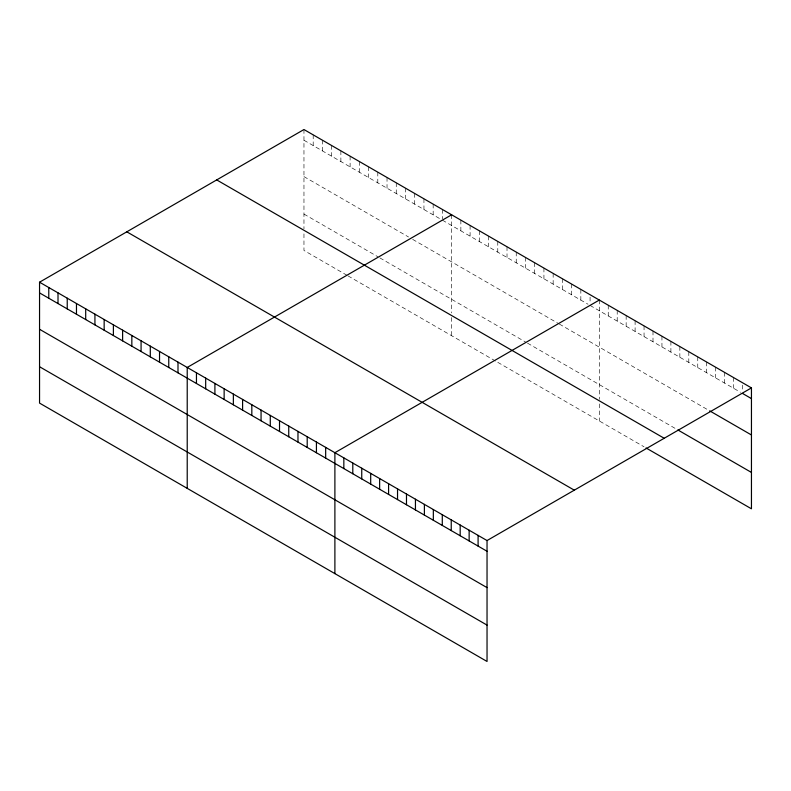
<?xml version="1.0" encoding="UTF-8"?>
<svg xmlns="http://www.w3.org/2000/svg" width="791" height="791" viewBox="0 0 791 791"><rect width="100%" height="100%" fill="white"/><g stroke="black" fill="none" stroke-linecap="round" stroke-linejoin="round"><path stroke-width="0.59" stroke-dasharray="3.96 2.97" d="M303.962 140.244L441.378 219.582M442.406 220.175L588.02 304.248M590.076 305.435L740.514 392.287M303.962 176.611L408.561 237.003M412.665 239.376L558.288 323.45M559.306 324.043L708.687 410.282M303.962 214.084L377.801 256.709M379.848 257.896L525.471 341.969M527.518 343.156L676.869 429.375M347.031 275.317L303.962 250.45L303.962 232.267M348.06 275.911L495.73 361.171M497.776 362.347L644.052 446.796M742.502 385.108L742.502 391.051M733.554 377.554L733.554 388.272M724.605 372.393L724.605 383.101M715.647 367.222L715.647 377.93M706.699 362.06L706.699 372.769M697.751 356.889L697.751 367.597M688.803 351.718L688.803 362.436M679.855 346.557L679.855 357.265M670.906 341.386L670.906 352.094M661.948 336.224L661.948 346.933M653 331.053L653 341.761M644.052 325.882L644.052 336.6M635.104 320.721L635.104 331.429M626.156 315.55L626.156 326.258M617.207 310.388L617.207 321.097M608.249 305.217L608.249 315.925M599.301 300.056L599.301 399.376M599.301 403.914L599.301 420.96M590.076 297.1L590.076 303.052M580.841 289.397L580.841 300.105M571.616 284.068L571.616 294.776M562.391 278.739L562.391 289.447M553.156 273.409L553.156 284.117M543.931 268.08L543.931 278.788M534.696 262.75L534.696 273.459M525.471 257.421L525.471 268.129M516.236 252.092L516.236 262.8M507.011 246.762L507.011 257.48M497.776 241.433L497.776 252.151M488.551 236.104L488.551 246.822M479.326 230.784L479.326 241.492M470.091 225.455L470.091 236.163M460.866 220.125L460.866 230.834M451.631 214.796L451.631 312.979M451.631 317.527L451.631 335.71M442.406 209.467L442.406 218.988M433.171 204.137L433.171 214.845M423.946 198.808L423.946 209.516M414.711 193.479L414.711 204.187M405.486 188.149L405.486 198.857M396.261 182.82L396.261 193.538M387.026 177.491L387.026 188.209M377.801 172.161L377.801 182.879M368.566 166.842L368.566 177.55M359.341 161.512L359.341 172.22M350.106 156.183L350.106 166.891M340.881 150.854L340.881 161.562M331.647 145.524L331.647 156.232M322.421 140.195L322.421 150.903M313.196 134.865L313.196 145.574M303.962 129.536L303.962 228.856"/><path stroke-width="1.19" d="M39.55 282.199L487.038 540.55L487.038 661.464L39.55 403.103L39.55 282.199L303.962 129.536L751.45 387.897L751.45 508.801L646.039 447.953M451.631 214.796L187.22 367.449L187.22 488.363M599.301 300.056L334.89 452.709L334.89 573.623M487.038 540.55L751.45 387.897M742.502 393.434L751.45 398.605M709.685 410.855L751.45 434.971M677.867 429.958L751.45 472.435M216.704 179.913L664.193 438.273M126.807 231.822L574.296 490.173M39.55 292.907L487.038 551.258M39.55 329.274L487.038 587.624M39.55 366.737L487.038 625.098M478.09 535.378L478.09 546.097M469.142 530.217L469.142 540.925M460.184 525.046L460.184 535.754M451.236 519.885L451.236 530.593M442.288 514.714L442.288 525.422M433.339 509.542L433.339 520.26M424.391 504.381L424.391 515.089M415.443 499.21L415.443 509.918M406.485 494.049L406.485 504.757M397.537 488.878L397.537 499.586M388.589 483.706L388.589 494.424M379.64 478.545L379.64 489.253M370.692 473.374L370.692 484.082M361.744 468.213L361.744 478.921M352.796 463.042L352.796 473.75M343.838 457.88L343.838 468.588M325.665 447.38L325.665 458.088M316.43 442.05L316.43 452.759M307.205 436.721L307.205 447.429M297.97 431.392L297.97 442.1M288.745 426.062L288.745 436.78M279.52 420.733L279.52 431.451M270.285 415.404L270.285 426.122M261.06 410.084L261.06 420.792M251.825 404.755L251.825 415.463M242.6 399.425L242.6 410.134M233.365 394.096L233.365 404.804M224.14 388.767L224.14 399.475M214.905 383.437L214.905 394.145M205.68 378.108L205.68 388.816M196.455 372.779L196.455 383.487M177.995 362.12L177.995 372.838M168.76 356.79L168.76 367.508M159.535 351.461L159.535 362.179M150.3 346.142L150.3 356.85M141.075 340.812L141.075 351.52M131.84 335.483L131.84 346.191M122.615 330.154L122.615 340.862M113.39 324.824L113.39 335.532M104.155 319.495L104.155 330.203M94.93 314.165L94.93 324.874M85.695 308.836L85.695 319.544M76.47 303.507L76.47 314.215M67.235 298.177L67.235 308.885M58.01 292.848L58.01 303.566M48.775 287.519L48.775 298.237"/></g></svg>
